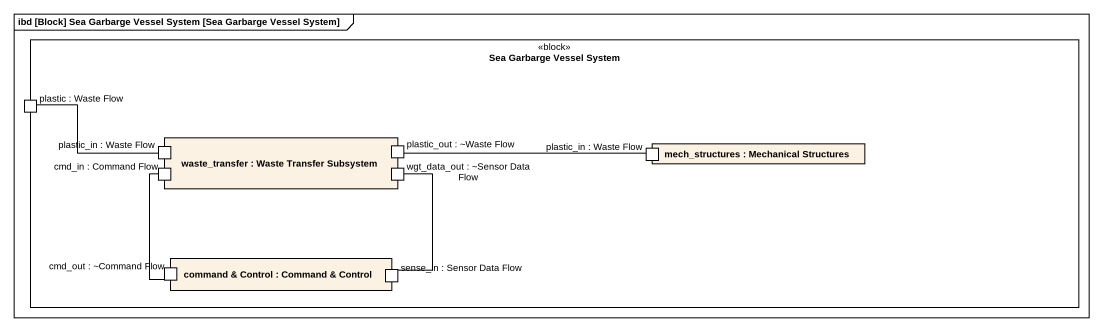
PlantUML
@startuml
mainframe ibd [Block] Sea Garbarge Vessel System [Sea Garbarge Vessel System]
rectangle "Sea Garbarge Vessel System" as Sea_Garbarge_Vessel_System <<block>> {
  port "plastic : Waste Flow" as plastic_Waste_Flow
  rectangle "waste_transfer : Waste Transfer Subsystem" as waste_transfer {
    port "plastic_in : Waste Flow" as plastic_in_Waste_Flow
    port "cmd_in : Command Flow" as cmd_in_Command_Flow
    port "plastic_out : ~Waste Flow" as plastic_out_Waste_Flow
    port "wgt_data_out : ~Sensor Data Flow" as wgt_data_out_Sensor_Data
  }
  rectangle "mech_structures : Mechanical Structures" as mech_structures {
    port "plastic_in : Waste Flow" as plastic_in_Waste_Flow_2
  }
  rectangle "command & Control : Command & Control" as command_Control {
    port "cmd_out : ~Command Flow" as cmd_out_Command_Flow
    port "sense_in : Sensor Data Flow" as sense_in_Sensor_Data_Flow
  }
}
plastic_Waste_Flow -right- plastic_in_Waste_Flow
plastic_out_Waste_Flow -right- plastic_in_Waste_Flow_2
wgt_data_out_Sensor_Data -- sense_in_Sensor_Data_Flow
cmd_out_Command_Flow -up- cmd_in_Command_Flow
@enduml
